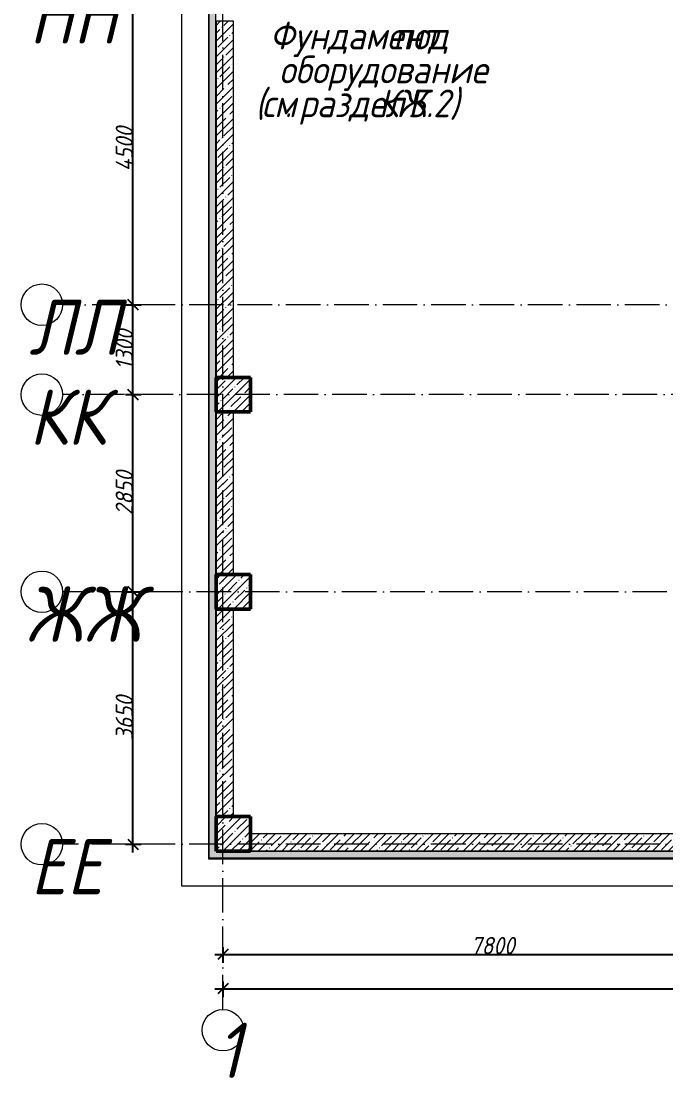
# Model space of a CAD drawing. Header units: millimetres. Extents: x -12989 to 629078, y -109036 to 555275.
# Drawn here: x 508370 to 517693, y 480031 to 495309 of the extents above; entities that cross this region are included whole.
import ezdxf

# ---------------------------------------------------------------- set-up
doc = ezdxf.new("R2010")
doc.units = ezdxf.units.MM
doc.linetypes.add('50_200_ШТРИХ_1Т_ш5_п1_п1_', pattern=[700, 500, -100, 0, -100])
for name, color, linetype, lineweight in [('A-____-____-DIMS', 7, 'Continuous', 9), ('A-FLOR-____-OTLN', 7, 'Continuous', 9), ('A-WALL-____-MCUT', 7, 'Continuous', 13), ('A-WALL-____-MCUT-1', 7, 'Continuous', 9), ('A-WALL-____-MCUT-3', 7, 'Continuous', 9), ('A-WALL-____-PATT-1', 7, 'Continuous', 9), ('A-WALL-FNSH-MCUT-1', 7, 'Continuous', 9), ('G-____-____-TEXT', 7, 'Continuous', 9), ('S-COLS-____-MCUT', 7, 'Continuous', 50), ('S-COLS-____-OTLN', 7, 'Continuous', 9), ('S-GRID-____-IDEN', 7, 'Continuous', 9), ('S-GRID-____-OTLN-1', 7, '50_200_ШТРИХ_1Т_ш5_п1_п1_', 9)]:
    doc.layers.add(name, color=color, linetype=linetype, lineweight=lineweight)
doc.styles.add('ISOCPEUR_I', font='isocpeui.ttf', dxfattribs={"width": 0.9, "height": 2.5})
doc.styles.add('ISOCPEUR_I_9', font='isocpeui.ttf', dxfattribs={"width": 0.9, "height": 250})
doc.dimstyles.new('ISO-2_5_0_9К_БОЛЬШОЙ_ОСИ', dxfattribs={"dimscale": 304.8, "dimtxt": 248.995294, "dimasz": 0.492126, "dimexe": 0.393701, "dimexo": 0, "dimgap": 0, "dimtad": 1, "dimdec": 0, "dimzin": 0, "dimdsep": 46, "dimtxsty": 'ISOCPEUR_I_9', "dimblk1": 'OBLIQUE', "dimblk2": 'OBLIQUE', "dimsah": 1, "dimcen": 0.09, "dimdle": 0.393701, "dimazin": 0, "dimtfac": 1, "dimtdec": 4, "dimtix": 1, "dimtmove": 0, "dimatfit": 3, "dimfxl": 1, "dimtvp": 1, "dimtolj": 1, "dimtzin": 0, "dimarcsym": 2})
pattern_1 = [(45, (513638.8, 428127.92), (-114.04925, 114.04925), []), (45, (513752.85, 428127.92), (-114.04925, 114.04925), [201.612, -40.322, 3.353, -36.97])]
pattern_2 = [(0, (513638.804, 428127.92), (120.967, 69.841), [80.645, -161.29]), (120, (513638.804, 428127.92), (-120.96808, 69.84086), [80.645, -161.29]), (60, (513638.804, 428127.92), (-8e-05, 139.68186), [0, -161.29, 80.645, 0])]

# ---------------------------------------------------------------- blocks, each defined once
blk = doc.blocks.new('BSC_Колонна _Прямоугольная - 500х500-V14-АР1_Кладочный план подвала в осях 1-64_Ю-ЯЯ')
at = {"layer": 'S-COLS-____-OTLN'}
h = blk.add_hatch(dxfattribs=at)
h.set_pattern_fill('FP_20', color=256, style=0, pattern_type=2)
h.set_pattern_definition([(45, (2200, -55431.04), (-114.04925, 114.04925), []), (45, (2314.05, -55431.04), (-114.04925, 114.04925), [201.613, -40.323, 3.353, -36.97])])
h.paths.add_polyline_path([(-250, -250), (250, -250), (250, 250), (-250, 250)], flags=0)
at = {"layer": 'S-COLS-____-MCUT'}
for p, q in [((250, 250), (-250, 250)), ((-250, 250), (-250, -250)), ((250, -250), (250, 250)), ((-250, -250), (250, -250))]:
    blk.add_line(p, q, dxfattribs=at)
blk = doc.blocks.new('BSC_Колонна _Прямоугольная - 500х500-V17-АР1_Кладочный план подвала в осях 1-64_Ю-ЯЯ')
at = {"layer": 'S-COLS-____-OTLN'}
h = blk.add_hatch(dxfattribs=at)
h.set_pattern_fill('FP_23', color=256, style=0, pattern_type=2)
h.set_pattern_definition([(45, (2200, -61781.04), (-114.04925, 114.04925), []), (45, (2314.05, -61781.04), (-114.04925, 114.04925), [201.613, -40.323, 3.353, -36.97])])
h.paths.add_polyline_path([(-250, -250), (250, -250), (250, 250), (-250, 250)], flags=0)
at = {"layer": 'S-COLS-____-MCUT'}
for p, q in [((250, 250), (-250, 250)), ((-250, 250), (-250, -250)), ((250, -250), (250, 250)), ((-250, -250), (250, -250))]:
    blk.add_line(p, q, dxfattribs=at)
blk = doc.blocks.new('BSC_Колонна _Прямоугольная - 500х500-V50-АР1_Кладочный план подвала в осях 1-64_Ю-ЯЯ')
at = {"layer": 'S-COLS-____-OTLN'}
h = blk.add_hatch(dxfattribs=at)
h.set_pattern_fill('FP_63', color=256, style=0, pattern_type=2)
h.set_pattern_definition([(45, (2200, -58931.04), (-114.04925, 114.04925), []), (45, (2314.05, -58931.04), (-114.04925, 114.04925), [201.613, -40.323, 3.353, -36.97])])
h.paths.add_polyline_path([(-250, -250), (250, -250), (250, 250), (-250, 250)], flags=0)
at = {"layer": 'S-COLS-____-MCUT'}
for p, q in [((250, 250), (-250, 250)), ((-250, 250), (-250, -250)), ((250, -250), (250, 250)), ((-250, -250), (250, -250))]:
    blk.add_line(p, q, dxfattribs=at)
blk = doc.blocks.new('Ось сетки - Круг_Ø6_00__ISO-2_5_0_9K_-25732049-АР1_Кладочный план подвала в осях 1-64_Ю-ЯЯ')
at = {"layer": 'S-GRID-____-IDEN'}
blk.add_circle((0, 0), 3, dxfattribs=at)
blk = doc.blocks.new('_Oblique')
at = {"color": 0, "linetype": 'ByBlock', "lineweight": -2}
blk.add_line((-0.5, -0.5), (0.5, 0.5), dxfattribs=at)
blk = doc.blocks.new('*D6515')
at = {"layer": 'A-____-____-DIMS', "color": 0, "lineweight": -2, "transparency": 16777216}
for p, q in [((511289, 481922), (511289, 481696)), ((519089, 481922), (519089, 481696)), ((511169, 481816), (519209, 481816))]:
    blk.add_line(p, q, dxfattribs=at)
at = {"layer": 'Defpoints', "color": 0, "transparency": 16777216}
for p in [(511289, 481922), (519089, 481922), (519089, 481816)]:
    blk.add_point(p, dxfattribs=at)
at = {"layer": 'A-____-____-DIMS', "color": 0, "lineweight": -2, "transparency": 16777216, "xscale": 150, "yscale": 150, "zscale": 150, "rotation": 180}
blk.add_blockref('_Oblique', (511289, 481816), dxfattribs=at)
at = {"layer": 'A-____-____-DIMS', "color": 0, "lineweight": -2, "transparency": 16777216, "xscale": 150, "yscale": 150, "zscale": 150}
blk.add_blockref('_Oblique', (519089, 481816), dxfattribs=at)
at = {"layer": 'A-____-____-DIMS', "color": 0, "transparency": 16777216, "insert": (515189, 481943), "char_height": 250, "width": 758.48, "attachment_point": 5, "style": 'ISOCPEUR_I_9'}
blk.add_mtext('\\A1;7800', dxfattribs=at)
blk = doc.blocks.new('*D6537')
at = {"layer": 'A-____-____-DIMS', "color": 0, "lineweight": -2, "transparency": 16777216}
for p, q in [((509881, 487059), (510107, 487059)), ((509987, 483289), (509987, 487179)), ((509881, 483409), (510107, 483409))]:
    blk.add_line(p, q, dxfattribs=at)
at = {"layer": 'Defpoints', "color": 0, "transparency": 16777216}
for p in [(509881, 487059), (509987, 487059), (509881, 483409)]:
    blk.add_point(p, dxfattribs=at)
at = {"layer": 'A-____-____-DIMS', "color": 0, "lineweight": -2, "transparency": 16777216, "xscale": 150, "yscale": 150, "zscale": 150}
for p, rotation in [((509987, 487059), 90), ((509987, 483409), 270)]:
    blk.add_blockref('_Oblique', p, dxfattribs=dict(at, rotation=rotation))
at = {"layer": 'A-____-____-DIMS', "color": 0, "transparency": 16777216, "insert": (509862, 485234), "char_height": 250, "width": 758.48, "attachment_point": 5, "rotation": 90, "style": 'ISOCPEUR_I_9'}
blk.add_mtext('\\A1;3650', dxfattribs=at)
blk = doc.blocks.new('*D6538')
at = {"layer": 'A-____-____-DIMS', "color": 0, "lineweight": -2, "transparency": 16777216}
for p, q in [((509987, 486939), (509987, 490029)), ((509881, 489909), (510107, 489909)), ((509881, 487059), (510107, 487059))]:
    blk.add_line(p, q, dxfattribs=at)
at = {"layer": 'Defpoints', "color": 0, "transparency": 16777216}
for p in [(509881, 489909), (509987, 489909), (509881, 487059)]:
    blk.add_point(p, dxfattribs=at)
at = {"layer": 'A-____-____-DIMS', "color": 0, "lineweight": -2, "transparency": 16777216, "xscale": 150, "yscale": 150, "zscale": 150}
for p, rotation in [((509987, 489909), 90), ((509987, 487059), 270)]:
    blk.add_blockref('_Oblique', p, dxfattribs=dict(at, rotation=rotation))
at = {"layer": 'A-____-____-DIMS', "color": 0, "transparency": 16777216, "insert": (509862, 488484), "char_height": 250, "width": 758.48, "attachment_point": 5, "rotation": 90, "style": 'ISOCPEUR_I_9'}
blk.add_mtext('\\A1;2850', dxfattribs=at)
blk = doc.blocks.new('*D6539')
at = {"layer": 'A-____-____-DIMS', "color": 0, "lineweight": -2, "transparency": 16777216}
for p, q in [((509881, 491209), (510107, 491209)), ((509987, 489789), (509987, 491329)), ((509881, 489909), (510107, 489909))]:
    blk.add_line(p, q, dxfattribs=at)
at = {"layer": 'Defpoints', "color": 0, "transparency": 16777216}
for p in [(509881, 491209), (509987, 491209), (509881, 489909)]:
    blk.add_point(p, dxfattribs=at)
at = {"layer": 'A-____-____-DIMS', "color": 0, "lineweight": -2, "transparency": 16777216, "xscale": 150, "yscale": 150, "zscale": 150}
for p, rotation in [((509987, 491209), 90), ((509987, 489909), 270)]:
    blk.add_blockref('_Oblique', p, dxfattribs=dict(at, rotation=rotation))
at = {"layer": 'A-____-____-DIMS', "color": 0, "transparency": 16777216, "insert": (509862, 490559), "char_height": 250, "width": 701.02, "attachment_point": 5, "rotation": 90, "style": 'ISOCPEUR_I_9'}
blk.add_mtext('\\A1;1300', dxfattribs=at)
blk = doc.blocks.new('*D6540')
at = {"layer": 'A-____-____-DIMS', "color": 0, "lineweight": -2, "transparency": 16777216}
for p, q in [((509987, 491089), (509987, 495829)), ((509881, 495709), (510107, 495709)), ((509881, 491209), (510107, 491209))]:
    blk.add_line(p, q, dxfattribs=at)
at = {"layer": 'Defpoints', "color": 0, "transparency": 16777216}
for p in [(509881, 495709), (509987, 495709), (509881, 491209)]:
    blk.add_point(p, dxfattribs=at)
at = {"layer": 'A-____-____-DIMS', "color": 0, "lineweight": -2, "transparency": 16777216, "xscale": 150, "yscale": 150, "zscale": 150}
for p, rotation in [((509987, 495709), 90), ((509987, 491209), 270)]:
    blk.add_blockref('_Oblique', p, dxfattribs=dict(at, rotation=rotation))
at = {"layer": 'A-____-____-DIMS', "color": 0, "transparency": 16777216, "insert": (509862, 493459), "char_height": 250, "width": 781.46, "attachment_point": 5, "rotation": 90, "style": 'ISOCPEUR_I_9'}
blk.add_mtext('\\A1;4500', dxfattribs=at)
blk = doc.blocks.new('*D6604')
at = {"layer": 'A-____-____-DIMS', "color": 0, "lineweight": -2, "transparency": 16777216}
for p, q in [((511289, 481426), (511289, 481200)), ((584689, 481426), (584689, 481200)), ((511169, 481320), (584809, 481320))]:
    blk.add_line(p, q, dxfattribs=at)
at = {"layer": 'Defpoints', "color": 0, "transparency": 16777216}
for p in [(511289, 481426), (584689, 481426), (584689, 481320)]:
    blk.add_point(p, dxfattribs=at)
at = {"layer": 'A-____-____-DIMS', "color": 0, "lineweight": -2, "transparency": 16777216, "xscale": 150, "yscale": 150, "zscale": 150, "rotation": 180}
blk.add_blockref('_Oblique', (511289, 481320), dxfattribs=at)
at = {"layer": 'A-____-____-DIMS', "color": 0, "lineweight": -2, "transparency": 16777216, "xscale": 150, "yscale": 150, "zscale": 150}
blk.add_blockref('_Oblique', (584689, 481320), dxfattribs=at)
at = {"layer": 'A-____-____-DIMS', "color": 0, "transparency": 16777216, "insert": (547989, 481446), "char_height": 250, "width": 971.08, "attachment_point": 5, "style": 'ISOCPEUR_I_9'}
blk.add_mtext('\\A1;73400', dxfattribs=at)

msp = doc.modelspace()

# ---------------------------------------------------------------- hatches: boundary and pattern name
at = {"layer": 'A-WALL-____-PATT-1'}
h = msp.add_hatch(dxfattribs=at)
h.set_pattern_fill('FP_54', color=256, style=0, pattern_type=2)
h.set_pattern_definition(pattern_2)
h.paths.add_polyline_path([(511186.8036, 483206.9591), (511186.8036, 513910.9591), (511086.8036, 513910.9591), (511086.8036, 483206.9591)], flags=0)
h = msp.add_hatch(dxfattribs=at)
h.set_pattern_fill('FP_1', color=256, style=0, pattern_type=2)
h.set_pattern_definition(pattern_1)
h.paths.add_polyline_path([(511438.8036, 490158.9591), (511438.8036, 495308.6117), (511188.8036, 495308.6117), (511188.8036, 490158.9591)], flags=0)
h = msp.add_hatch(dxfattribs=at)
h.set_pattern_fill('FP_1', color=256, style=0, pattern_type=2)
h.set_pattern_definition(pattern_1)
h.paths.add_polyline_path([(511438.8036, 487308.9591), (511438.8036, 489658.6117), (511188.8036, 489658.6117), (511188.8036, 487308.9591)], flags=0)
h = msp.add_hatch(dxfattribs=at)
h.set_pattern_fill('FP_1', color=256, style=0, pattern_type=2)
h.set_pattern_definition(pattern_1)
h.paths.add_polyline_path([(511188.8036, 483808.9591), (511438.8036, 483808.9591), (511438.8036, 486808.6117), (511188.8036, 486808.6117)], flags=0)
h = msp.add_hatch(dxfattribs=at)
h.set_pattern_fill('FP_1', color=256, style=0, pattern_type=2)
h.set_pattern_definition(pattern_1)
h.paths.add_polyline_path([(518938.8036, 483308.9591), (518938.8036, 483558.9591), (511688.8036, 483558.9591), (511688.8036, 483308.9591), (513624.7167, 483308.9591)], flags=0)
h = msp.add_hatch(dxfattribs=at)
h.set_pattern_fill('FP_54', color=256, style=0, pattern_type=2)
h.set_pattern_definition(pattern_2)
h.paths.add_polyline_path([(576718.8036, 483206.9591), (576718.8036, 483306.9591), (511186.8036, 483306.9591), (511186.8036, 483206.9591), (563113.7883, 483206.9591)], flags=0)

# ---------------------------------------------------------------- linework, layer by layer
at = {"layer": 'A-FLOR-____-OTLN'}
for p, q in [((510688.8036, 514308.9591), (510688.8036, 482808.9591)), ((510688.8036, 482808.9591), (558838.8036, 482808.9591))]:
    msp.add_line(p, q, dxfattribs=at)
at = {"layer": 'A-WALL-____-MCUT'}
for p, q in [((511078.8036, 513918.9591), (511078.8036, 483198.9591)), ((511086.8036, 483206.9591), (511086.8036, 513910.9591)), ((511078.8036, 483198.9591), (588028.8036, 483198.9591)), ((588036.8036, 483206.9591), (511086.8036, 483206.9591))]:
    msp.add_line(p, q, dxfattribs=at)
at = {"layer": 'A-WALL-____-MCUT-1'}
for p, q in [((511188.8036, 495308.6117), (511188.8036, 490158.9591)), ((511438.8036, 495308.6117), (511188.8036, 495308.6117)), ((511438.8036, 490158.9591), (511438.8036, 495308.6117)), ((511188.8036, 489658.6117), (511188.8036, 487308.9591)), ((511438.8036, 489658.6117), (511188.8036, 489658.6117)), ((511438.8036, 487308.9591), (511438.8036, 489658.6117)), ((511188.8036, 486808.6117), (511188.8036, 483808.9591)), ((511438.8036, 486808.6117), (511188.8036, 486808.6117)), ((511438.8036, 483808.9591), (511438.8036, 486808.6117)), ((518938.8036, 483558.9591), (511688.8036, 483558.9591)), ((511688.8036, 483308.9591), (526688.8036, 483308.9591))]:
    msp.add_line(p, q, dxfattribs=at)
at = {"layer": 'A-WALL-____-MCUT-3'}
for p, q in [((511186.8036, 483306.9591), (511186.8036, 513810.9591)), ((588138.8036, 483306.9591), (511186.8036, 483306.9591))]:
    msp.add_line(p, q, dxfattribs=at)
at = {"layer": 'A-WALL-FNSH-MCUT-1'}
for p, q in [((511188.8036, 495308.6117), (511188.8036, 495308.9591)), ((511188.8036, 489658.6117), (511188.8036, 489658.9591)), ((511188.8036, 486808.6117), (511188.8036, 486808.9591))]:
    msp.add_line(p, q, dxfattribs=at)
at = {"layer": 'S-GRID-____-OTLN-1'}
for p, q in [((511288.8036, 481019.505), (511288.8036, 519020.7686)), ((617713.2102, 491208.9591), (508970.0334, 491208.9591)), ((524568.1841, 489908.9591), (508970.0334, 489908.9591)), ((589118.844, 487058.9591), (508970.0334, 487058.9591)), ((617713.2102, 483408.9591), (508970.0334, 483408.9591))]:
    msp.add_line(p, q, dxfattribs=at)

# ---------------------------------------------------------------- block references
at = {"layer": 'S-COLS-____-OTLN'}
for name, p in [('BSC_Колонна _Прямоугольная - 500х500-V17-АР1_Кладочный план подвала в осях 1-64_Ю-ЯЯ', (511438.8036, 489908.9591)), ('BSC_Колонна _Прямоугольная - 500х500-V50-АР1_Кладочный план подвала в осях 1-64_Ю-ЯЯ', (511438.8036, 487058.9591)), ('BSC_Колонна _Прямоугольная - 500х500-V14-АР1_Кладочный план подвала в осях 1-64_Ю-ЯЯ', (511438.8036, 483558.9591))]:
    msp.add_blockref(name, p, dxfattribs=at)
at = {"layer": 'S-GRID-____-IDEN', "xscale": 99.99999999999993, "yscale": 99.99999999999993, "zscale": 99.99999999999993, "rotation": 89.9999999999998}
for p in [(508670.0334, 491208.9591), (508670.0334, 489908.9591), (508670.0334, 487058.9591), (508670.0334, 483408.9591)]:
    msp.add_blockref('Ось сетки - Круг_Ø6_00__ISO-2_5_0_9K_-25732049-АР1_Кладочный план подвала в осях 1-64_Ю-ЯЯ', p, dxfattribs=at)
at = {"layer": 'S-GRID-____-IDEN', "xscale": 99.99999999999993, "yscale": 99.99999999999993, "zscale": 99.99999999999993}
msp.add_blockref('Ось сетки - Круг_Ø6_00__ISO-2_5_0_9K_-25732049-АР1_Кладочный план подвала в осях 1-64_Ю-ЯЯ', (511288.8036, 480719.505), dxfattribs=at)

# ---------------------------------------------------------------- texts
at = {"layer": 'G-____-____-TEXT', "char_height": 400, "attachment_point": 1, "style": 'ISOCPEUR_I'}
for s, insert, width in [('Фундамент', (511963.9097, 495298.8764), 1991.39175), ('под', (513749.8472, 495298.8764), 606.07575), ('оборудование', (512100.8316, 494809.3972), 2445.948563), ('\\fISOCPEUR|b0|i1|c204|p34|;\\W.9;(', (511755.5504, 494319.918), 115.443), ('раздел', (512392.5347, 494319.918), 1219.366687), ('КЖ', (513541.4879, 494319.918), 505.063125), ('5.2)', (513958.2066, 494319.918), 606.07575), ('см', (511850.8004, 494319.918), 396.835313), ('. ', (512178.2222, 494319.918), 259.74675)]:
    msp.add_mtext(s, dxfattribs=dict(at, insert=insert, width=width))
at = {"layer": 'S-GRID-____-IDEN', "char_height": 800, "attachment_point": 1, "style": 'ISOCPEUR_I'}
for s, insert, width in [('НН', (508484.9629, 495785.035), 447.341625), ('ЛЛ', (508484.9629, 491285.035), 447.341625), ('КК', (508484.9629, 489985.035), 447.341625), ('ЖЖ', (508437.2629, 487135.035), 562.784625), ('ЕЕ', (508502.9629, 483485.035), 404.0505), ('\\fISOCPEUR|b0|i1|c204|p34|;\\W.9;1', (511190.9752, 480828.2796), 144.30375)]:
    msp.add_mtext(s, dxfattribs=dict(at, insert=insert, width=width))

# ---------------------------------------------------------------- dimensions: what is measured, and where the dimension line sits
at = {"layer": 'A-____-____-DIMS'}
for base, p1, p2, override, picture, middle in [((509987.408, 495708.9591), (509881.342, 491208.9591), (509881.342, 495708.9591), {"dimtxt": 400, "dimpost": '<>', "dimfxl": 4500}, '*D6540', (509862.408, 493458.9591)), ((509987.408, 491208.9591), (509881.342, 489908.9591), (509881.342, 491208.9591), {"dimtxt": 400, "dimpost": '<>', "dimfxl": 1300}, '*D6539', (509862.408, 490558.9591)), ((509987.408, 489908.9591), (509881.342, 487058.9591), (509881.342, 489908.9591), {"dimtxt": 400, "dimpost": '<>', "dimfxl": 2850}, '*D6538', (509862.408, 488483.9591)), ((509987.408, 487058.9591), (509881.342, 483408.9591), (509881.342, 487058.9591), {"dimtxt": 400, "dimpost": '<>', "dimfxl": 3650}, '*D6537', (509862.408, 485233.9591))]:
    dim = msp.add_linear_dim(base=base, p1=p1, p2=p2, angle=90, dimstyle='ISO-2_5_0_9К_БОЛЬШОЙ_ОСИ', override=override, dxfattribs=at)
    dim.commit()
    dim.dimension.update_dxf_attribs({"geometry": picture, "text_midpoint": middle})
for base, p1, p2, override, picture, middle in [((519088.8036, 481816.3843), (511288.8036, 481922.4503), (519088.8036, 481922.4503), {"dimtxt": 400, "dimpost": '<>', "dimfxl": 7800}, '*D6515', (515188.8036, 481942.9941)), ((584688.8036, 481319.584), (511288.8036, 481425.65), (584688.8036, 481425.65), {"dimtxt": 400, "dimpost": '<>', "dimfxl": 73400}, '*D6604', (547988.8036, 481446.1938))]:
    dim = msp.add_linear_dim(base=base, p1=p1, p2=p2, dimstyle='ISO-2_5_0_9К_БОЛЬШОЙ_ОСИ', override=override, dxfattribs=at)
    dim.commit()
    dim.dimension.update_dxf_attribs({"geometry": picture, "text_midpoint": middle})

doc.saveas('drawing.dxf')
